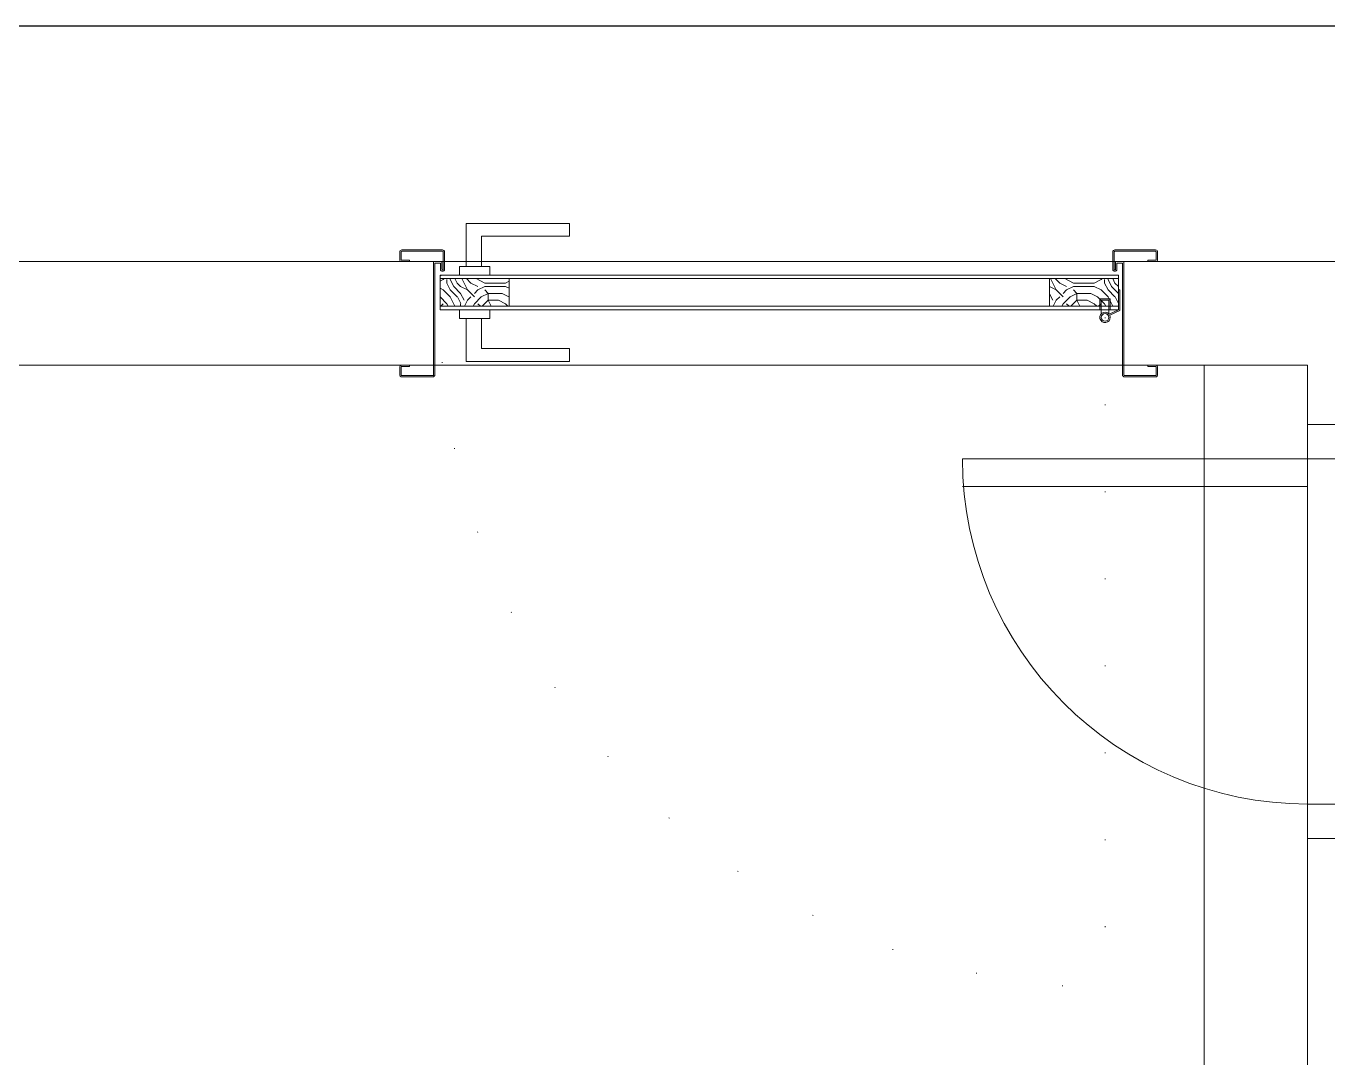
# Model space of a CAD drawing. Header units: metres. Extents: x -13621 to 152406, y -16073 to 22221.
# Drawn here: x 62199.3 to 62387.9, y 2934.6 to 3084.1 of the extents above; entities that cross this region are included whole.
import ezdxf

# ---------------------------------------------------------------- set-up
doc = ezdxf.new("R2010")
doc.units = ezdxf.units.M
doc.header["$LTSCALE"] = 100
doc.header["$MEASUREMENT"] = 0
doc.linetypes.add('DOT2', pattern=[0.125, 0, -0.125])
doc.linetypes.add('HIDDEN', pattern=[0.375, 0.25, -0.125])
doc.layers.get('0').update_dxf_attribs({"color": 9, "lineweight": 9})
for name, color, linetype, lineweight in [('00', 9, 'Continuous', 9), ('06C @ 1', 9, 'Continuous', 9), ('06D', 9, 'Continuous', 9), ('09', 9, 'Continuous', 9), ('10', 9, 'Continuous', 9), ('12', 9, 'Continuous', 9), ('20', 9, 'DOT2', 9), ('Data  Tavan', 170, 'Continuous', 30)]:
    doc.layers.add(name, color=color, linetype=linetype, lineweight=lineweight)

# ---------------------------------------------------------------- blocks, each defined once
blk = doc.blocks.new('p-kapı kolu')
for points in [[(2.200000000000045, 0), (2.200000000000045, -1.25), (-2.200000000000045, -1.25), (-2.200000000000045, 0), (2.200000000000045, 0)], [(1.225000000000136, -1.25), (1.225000000000136, -7.5), (-13.77499999999986, -7.5), (-13.77499999999986, -5.625), (-1.024999999999863, -5.625), (-1.024999999999863, -5.625), (-1.024999999999863, -1.25), (1.225000000000136, -1.25)]]:
    blk.add_lwpolyline(points)
blk = doc.blocks.new('K-AH-01')
at = {"layer": '09'}
h = blk.add_hatch(dxfattribs=at)
h.set_pattern_fill('LOGEND', color=256, scale=10, style=0)
h.set_pattern_definition([(6.999999999999999e-15, (-3944.072736891598, -2726.896589688631), (10, 10), [3, -7]), (6.999999999999999e-15, (-3944.072736891598, -2726.396589688631), (10, 10), [3, -7]), (6.999999999999999e-15, (-3943.572736891598, -2725.396589688631), (10, 10), [2, -8]), (6.999999999999999e-15, (-3943.072736891598, -2724.396589688631), (10, 10), [1.5, -8.5]), (6.999999999999999e-15, (-3943.072736891598, -2723.396589688631), (10, 10), [1, -9]), (6.999999999999999e-15, (-3945.572736891598, -2722.396589688631), (10, 10), [0.5, -2.5, 0.5, -6.5]), (6.999999999999999e-15, (-3944.072736891598, -2721.896589688631), (10, 10), [0.5, -4, 1.5, -4]), (6.999999999999999e-15, (-3942.072736891598, -2721.396589688631), (10, 10), [0.5, -0.5, 0.5, -8.5]), (6.999999999999999e-15, (-3942.572736891598, -2720.896589688631), (10, 10), [0.5, -9.5]), (6.999999999999999e-15, (-3943.072736891598, -2719.896589688631), (10, 10), [1.5, -8.5]), (6.999999999999999e-15, (-3943.072736891598, -2718.896589688631), (10, 10), [2, -8]), (6.999999999999999e-15, (-3943.572736891598, -2717.896589688631), (10, 10), [2.5, -3, 0.5, -4]), (90, (-3947.572736891597, -2723.896589688631), (-9.999999999999998, 10), [0.5, -1, 2.5, -6]), (90, (-3947.072736891598, -2722.896589688631), (-9.999999999999998, 10), [0.5, -0.5, 1.5, -7.5]), (90, (-3946.572736891598, -2718.896589688631), (-9.999999999999998, 10), [1, -9]), (90, (-3946.072736891597, -2722.896589688631), (-9.999999999999998, 10), [2, -3, 0.5, -4.5]), (90, (-3945.572736891598, -2717.396589688631), (-9.999999999999998, 10), [0.5, -9.5]), (90, (-3945.072736891598, -2722.396589688631), (-9.999999999999998, 10), [1.5, -8.5]), (90, (-3944.072736891598, -2721.896589688631), (-9.999999999999998, 10), [1, -9]), (90, (-3943.072736891598, -2721.896589688631), (-9.999999999999998, 10), [0.5, -1.5, 1.5, -6.5]), (90, (-3942.572736891598, -2721.396589688631), (-9.999999999999998, 10), [0.5, -9.5]), (90, (-3942.072736891598, -2723.396589688631), (-9.999999999999998, 10), [1.4, -8.6]), (90, (-3941.572736891598, -2725.396589688631), (-9.999999999999998, 10), [1, -9]), (90, (-3940.572736891598, -2721.396589688631), (-9.999999999999998, 10), [0.5, -9.5]), (90, (-3939.572736891598, -2721.896589688631), (-9.999999999999998, 10), [1.5, -8.5]), (90, (-3938.572736891598, -2721.896589688631), (-9.999999999999998, 10), [1.5, -8.5]), (45, (-3940.072736891598, -2725.896589688631), (1.1e-15, 10.00000000019025), [0.7071000000000001, -0.7071000000000001, 0.7071000000000001, -12.02083562]), (45, (-3942.072736891598, -2723.396589688631), (1.1e-15, 10.00000000019025), [1.4142, -12.72793562]), (45, (-3946.072736891597, -2718.396589688631), (1.1e-15, 10.00000000019025), [1.4142, -12.72793562]), (45, (-3944.072736891598, -2720.896589688631), (1.1e-15, 10.00000000019025), [1.4142, -12.72793562]), (45, (-3943.572736891598, -2722.896589688631), (1.1e-15, 10.00000000019025), [1.4142, -12.72793562]), (45, (-3940.572736891598, -2724.896589688631), (1.1e-15, 10.00000000019025), [1.4142, -12.72793562]), (45, (-3941.572736891598, -2724.396589688631), (1.1e-15, 10.00000000019025), [2.12132, -12.02081562]), (45, (-3944.572736891597, -2719.896589688631), (1.1e-15, 10.00000000019025), [0.7071000000000001, -13.43503562]), (45, (-3945.072736891598, -2718.896589688631), (1.1e-15, 10.00000000019025), [0.7071000000000001, -13.43503562]), (45, (-3941.072736891598, -2718.896589688631), (1.1e-15, 10.00000000019025), [0.7071000000000001, -13.43503562]), (45, (-3945.072736891598, -2723.896589688631), (1.1e-15, 10.00000000019025), [0.7071000000000001, -13.43503562]), (45, (-3939.572736891598, -2720.396589688631), (1.1e-15, 10.00000000019025), [0.7071000000000001, -13.43503562]), (45, (-3943.072736891598, -2721.396589688631), (1.1e-15, 10.00000000019025), [0.7071000000000001, -13.43503562]), (45, (-3942.072736891598, -2720.396589688631), (1.1e-15, 10.00000000019025), [0.7071000000000001, -13.43503562]), (135, (-3942.572736891598, -2722.396589688631), (-10.00000000019025, 1.1e-15), [0.7071000000000001, -0.7071000000000001, 2.12132, -10.60661562]), (135, (-3941.072736891598, -2722.396589688631), (-10.00000000019025, 1.1e-15), [0.7071000000000001, -13.43503562]), (135, (-3941.072736891598, -2725.896589688631), (-10.00000000019025, 1.1e-15), [0.7071000000000001, -13.43503562]), (135, (-3943.072736891598, -2723.396589688631), (-10.00000000019025, 1.1e-15), [0.7071000000000001, -13.43503562]), (135, (-3941.572736891598, -2721.396589688631), (-10.00000000019025, 1.1e-15), [0.7071000000000001, -13.43503562]), (135, (-3944.072736891598, -2723.896589688631), (-10.00000000019025, 1.1e-15), [0.7071000000000001, -13.43503562]), (135, (-3940.072736891598, -2723.896589688631), (-10.00000000019025, 1.1e-15), [0.7071000000000001, -13.43503562]), (135, (-3947.072736891598, -2726.896589688631), (-10.00000000019025, 1.1e-15), [0.7071000000000001, -13.43503562]), (135, (-3946.572736891598, -2726.396589688631), (-10.00000000019025, 1.1e-15), [1.4142, -12.72793562]), (135, (-3946.072736891597, -2725.896589688631), (-10.00000000019025, 1.1e-15), [1.4142, -12.72793562]), (135, (-3945.072736891598, -2725.896589688631), (-10.00000000019025, 1.1e-15), [1.4142, -12.72793562]), (135, (-3944.572736891597, -2724.896589688631), (-10.00000000019025, 1.1e-15), [1.4142, -12.72793562]), (135, (-3940.572736891598, -2720.896589688631), (-10.00000000019025, 1.1e-15), [1.4142, -12.72793562]), (135, (-3938.572736891598, -2725.896589688631), (-10.00000000019025, 1.1e-15), [1.4142, -12.72793562]), (135, (-3938.072736891598, -2717.896589688631), (-10.00000000019025, 1.1e-15), [1.4142, -12.72793562]), (135, (-3938.072736891598, -2718.896589688631), (-10.00000000019025, 1.1e-15), [1.4142, -12.72793562]), (135, (-3939.072736891598, -2719.396589688631), (-10.00000000019025, 1.1e-15), [1.4142, -12.72793562]), (135, (-3946.072736891597, -2719.396589688631), (-10.00000000019025, 1.1e-15), [2.12132, -12.02081562]), (135, (-3939.572736891598, -2720.396589688631), (-10.00000000019025, 1.1e-15), [2.12132, -12.02081562]), (26.56505120000004, (-3945.072736891598, -2717.396589688631), (10.00000000000094, 4.0006448e-09), [1.117999999999999, -21.24267976999998]), (26.56505120000004, (-3945.072736891598, -2722.396589688631), (10.00000000000094, 4.0006448e-09), [1.117999999999999, -21.24267976999998]), (26.56505120000004, (-3944.072736891598, -2719.396589688631), (10.00000000000094, 4.0006448e-09), [1.117999999999999, -21.24267976999998]), (26.56505120000004, (-3941.072736891598, -2726.396589688631), (10.00000000000094, 4.0006448e-09), [1.117999999999999, -21.24267976999998]), (26.56505120000004, (-3941.572736891598, -2725.396589688631), (10.00000000000094, 4.0006448e-09), [1.117999999999999, -21.24267976999998]), (26.56505120000004, (-3944.572736891597, -2723.396589688631), (10.00000000000094, 4.0006448e-09), [1.117999999999999, -21.24267976999998]), (26.56505120000004, (-3944.572736891597, -2718.396589688631), (10.00000000000094, 4.0006448e-09), [1.117999999999999, -21.24267976999998]), (26.56505120000004, (-3941.572736891598, -2721.396589688631), (10.00000000000094, 4.0006448e-09), [2.235999999999998, -20.12467976999999]), (63.43494882, (-3941.572736891598, -2719.896589688631), (5.099865e-10, 10.00000000000094), [1.117999999999983, -21.24267976999973]), (63.43494882, (-3940.072736891598, -2722.896589688631), (5.099865e-10, 10.00000000000094), [1.117999999999983, -21.24267976999973]), (63.43494882, (-3945.072736891598, -2720.896589688631), (5.099865e-10, 10.00000000000094), [1.117999999999983, -21.24267976999973]), (63.43494882, (-3947.072736891598, -2720.396589688631), (5.099865e-10, 10.00000000000094), [1.117999999999983, -21.24267976999973]), (63.43494882, (-3941.072736891598, -2722.396589688631), (5.099865e-10, 10.00000000000094), [1.117999999999983, -21.24267976999973]), (63.43494882, (-3942.072736891598, -2722.396589688631), (5.099865e-10, 10.00000000000094), [1.117999999999983, -21.24267976999973]), (63.43494882, (-3946.072736891597, -2720.896589688631), (5.099865e-10, 10.00000000000094), [2.235999999999966, -20.12467976999973]), (63.43494882, (-3938.572736891598, -2724.396589688631), (5.099865e-10, 10.00000000000094), [2.235999999999966, -20.12467976999973]), (63.43494882, (-3939.572736891598, -2723.896589688631), (5.099865e-10, 10.00000000000094), [2.235999999999966, -20.12467976999973]), (116.5650512, (-3947.572736891597, -2725.396589688631), (-4.0006481e-09, 10.00000000000094), [1.11799999999998, -21.24267976999968]), (116.5650512, (-3947.572736891597, -2719.896589688631), (-4.0006481e-09, 10.00000000000094), [1.11799999999998, -21.24267976999968]), (116.5650512, (-3945.572736891598, -2726.896589688631), (-4.0006481e-09, 10.00000000000094), [1.11799999999998, -21.24267976999968]), (116.5650512, (-3946.572736891598, -2717.896589688631), (-4.0006481e-09, 10.00000000000094), [1.11799999999998, -21.24267976999968]), (116.5650512, (-3945.572736891598, -2723.896589688631), (-4.0006481e-09, 10.00000000000094), [1.11799999999998, -21.24267976999968]), (116.5650512, (-3943.572736891598, -2722.896589688631), (-4.0006481e-09, 10.00000000000094), [1.11799999999998, -21.24267976999968]), (116.5650512, (-3942.572736891598, -2720.896589688631), (-4.0006481e-09, 10.00000000000094), [1.11799999999998, -21.24267976999968]), (116.5650512, (-3947.072736891598, -2724.896589688631), (3.2114651033e-06, 10.00000160773382), [1.11799999999998, -21.24267976999968]), (116.5650512, (-3944.572736891597, -2723.396589688631), (-4.0006481e-09, 10.00000000000094), [1.11799999999998, -21.24267976999968]), (116.5650512, (-3941.572736891598, -2724.396589688631), (-4.0006481e-09, 10.00000000000094), [1.11799999999998, -21.24267976999968]), (116.5650512, (-3940.572736891598, -2723.396589688631), (-4.0006481e-09, 10.00000000000094), [1.11799999999998, -21.24267976999968]), (116.5650512, (-3938.572736891598, -2720.396589688631), (-4.0006481e-09, 10.00000000000094), [1.11799999999998, -21.24267976999968]), (116.5650512, (-3946.072736891597, -2717.396589688631), (-4.0006481e-09, 10.00000000000094), [1.11799999999998, -21.24267976999968]), (116.5650512, (-3947.572736891597, -2717.896589688631), (-4.0006481e-09, 10.00000000000094), [2.23599999999996, -20.12467976999969]), (116.5650512, (-3946.072736891597, -2724.896589688631), (-4.0006481e-09, 10.00000000000094), [2.23599999999996, -20.12467976999969]), (153.43494882, (-3947.572736891597, -2726.396589688631), (-10.00000000000094, 5.099898e-10), [1.117999999999999, -21.24267976999999]), (153.43494882, (-3939.072736891598, -2726.896589688631), (-10.00000000000094, 5.099898e-10), [1.117999999999999, -21.24267976999999]), (153.43494882, (-3939.572736891598, -2721.896589688631), (-10.00000000000094, 5.099898e-10), [1.117999999999999, -21.24267976999999]), (153.43494882, (-3943.572736891598, -2725.396589688631), (-10.00000000000094, 5.099898e-10), [1.117999999999999, -21.24267976999999]), (153.43494882, (-3944.072736891598, -2726.396589688631), (-10.00000000000094, 5.099898e-10), [1.117999999999999, -21.24267976999999]), (153.43494882, (-3943.072736891598, -2724.396589688631), (-10.00000000000094, 5.099898e-10), [1.117999999999999, -21.24267976999999]), (153.43494882, (-3940.072736891598, -2718.396589688631), (-10.00000000000094, 5.099898e-10), [1.117999999999999, -21.24267976999999]), (153.43494882, (-3939.072736891598, -2717.896589688631), (-10.00000000000094, 5.099898e-10), [2.235999999999998, -20.12467977])])
h.paths.add_polyline_path([(10.76660846558661, 6.458551890495527), (10.76660846558661, 2.459261130652976), (0.7666084655866144, 2.458551890495527), (0.7666084655866144, 6.458551890495527)])
h = blk.add_hatch(dxfattribs=at)
h.set_pattern_fill('LOGEND', color=256, scale=10, style=0)
h.set_pattern_definition([(6.999999999999999e-15, (-3938.781316352499, -2726.896589688585), (10, 10), [3, -7]), (6.999999999999999e-15, (-3938.781316352499, -2726.396589688584), (10, 10), [3, -7]), (6.999999999999999e-15, (-3938.281316352499, -2725.396589688585), (10, 10), [2, -8]), (6.999999999999999e-15, (-3937.781316352499, -2724.396589688585), (10, 10), [1.5, -8.5]), (6.999999999999999e-15, (-3937.781316352499, -2723.396589688585), (10, 10), [1, -9]), (6.999999999999999e-15, (-3940.281316352499, -2722.396589688584), (10, 10), [0.5, -2.5, 0.5, -6.5]), (6.999999999999999e-15, (-3938.781316352499, -2721.896589688585), (10, 10), [0.5, -4, 1.5, -4]), (6.999999999999999e-15, (-3936.781316352499, -2721.396589688584), (10, 10), [0.5, -0.5, 0.5, -8.5]), (6.999999999999999e-15, (-3937.281316352499, -2720.896589688584), (10, 10), [0.5, -9.5]), (6.999999999999999e-15, (-3937.781316352499, -2719.896589688584), (10, 10), [1.5, -8.5]), (6.999999999999999e-15, (-3937.781316352499, -2718.896589688585), (10, 10), [2, -8]), (6.999999999999999e-15, (-3938.281316352499, -2717.896589688584), (10, 10), [2.5, -3, 0.5, -4]), (90, (-3942.281316352499, -2723.896589688584), (-9.999999999999998, 10), [0.5, -1, 2.5, -6]), (90, (-3941.781316352499, -2722.896589688585), (-9.999999999999998, 10), [0.5, -0.5, 1.5, -7.5]), (90, (-3941.281316352499, -2718.896589688585), (-9.999999999999998, 10), [1, -9]), (90, (-3940.781316352499, -2722.896589688585), (-9.999999999999998, 10), [2, -3, 0.5, -4.5]), (90, (-3940.281316352499, -2717.396589688584), (-9.999999999999998, 10), [0.5, -9.5]), (90, (-3939.781316352499, -2722.396589688584), (-9.999999999999998, 10), [1.5, -8.5]), (90, (-3938.781316352499, -2721.896589688585), (-9.999999999999998, 10), [1, -9]), (90, (-3937.781316352499, -2721.896589688585), (-9.999999999999998, 10), [0.5, -1.5, 1.5, -6.5]), (90, (-3937.281316352499, -2721.396589688584), (-9.999999999999998, 10), [0.5, -9.5]), (90, (-3936.781316352499, -2723.396589688585), (-9.999999999999998, 10), [1.4, -8.6]), (90, (-3936.281316352499, -2725.396589688585), (-9.999999999999998, 10), [1, -9]), (90, (-3935.281316352499, -2721.396589688584), (-9.999999999999998, 10), [0.5, -9.5]), (90, (-3934.281316352499, -2721.896589688585), (-9.999999999999998, 10), [1.5, -8.5]), (90, (-3933.281316352499, -2721.896589688585), (-9.999999999999998, 10), [1.5, -8.5]), (45, (-3934.781316352499, -2725.896589688585), (1.1e-15, 10.00000000019025), [0.7071000000000001, -0.7071000000000001, 0.7071000000000001, -12.02083562]), (45, (-3936.781316352499, -2723.396589688585), (1.1e-15, 10.00000000019025), [1.4142, -12.72793562]), (45, (-3940.781316352499, -2718.396589688584), (1.1e-15, 10.00000000019025), [1.4142, -12.72793562]), (45, (-3938.781316352499, -2720.896589688584), (1.1e-15, 10.00000000019025), [1.4142, -12.72793562]), (45, (-3938.281316352499, -2722.896589688585), (1.1e-15, 10.00000000019025), [1.4142, -12.72793562]), (45, (-3935.281316352499, -2724.896589688584), (1.1e-15, 10.00000000019025), [1.4142, -12.72793562]), (45, (-3936.281316352499, -2724.396589688585), (1.1e-15, 10.00000000019025), [2.12132, -12.02081562]), (45, (-3939.281316352499, -2719.896589688584), (1.1e-15, 10.00000000019025), [0.7071000000000001, -13.43503562]), (45, (-3939.781316352499, -2718.896589688585), (1.1e-15, 10.00000000019025), [0.7071000000000001, -13.43503562]), (45, (-3935.781316352499, -2718.896589688585), (1.1e-15, 10.00000000019025), [0.7071000000000001, -13.43503562]), (45, (-3939.781316352499, -2723.896589688584), (1.1e-15, 10.00000000019025), [0.7071000000000001, -13.43503562]), (45, (-3934.281316352499, -2720.396589688585), (1.1e-15, 10.00000000019025), [0.7071000000000001, -13.43503562]), (45, (-3937.781316352499, -2721.396589688584), (1.1e-15, 10.00000000019025), [0.7071000000000001, -13.43503562]), (45, (-3936.781316352499, -2720.396589688585), (1.1e-15, 10.00000000019025), [0.7071000000000001, -13.43503562]), (135, (-3937.281316352499, -2722.396589688584), (-10.00000000019025, 1.1e-15), [0.7071000000000001, -0.7071000000000001, 2.12132, -10.60661562]), (135, (-3935.781316352499, -2722.396589688584), (-10.00000000019025, 1.1e-15), [0.7071000000000001, -13.43503562]), (135, (-3935.781316352499, -2725.896589688585), (-10.00000000019025, 1.1e-15), [0.7071000000000001, -13.43503562]), (135, (-3937.781316352499, -2723.396589688585), (-10.00000000019025, 1.1e-15), [0.7071000000000001, -13.43503562]), (135, (-3936.281316352499, -2721.396589688584), (-10.00000000019025, 1.1e-15), [0.7071000000000001, -13.43503562]), (135, (-3938.781316352499, -2723.896589688584), (-10.00000000019025, 1.1e-15), [0.7071000000000001, -13.43503562]), (135, (-3934.781316352499, -2723.896589688584), (-10.00000000019025, 1.1e-15), [0.7071000000000001, -13.43503562]), (135, (-3941.781316352499, -2726.896589688585), (-10.00000000019025, 1.1e-15), [0.7071000000000001, -13.43503562]), (135, (-3941.281316352499, -2726.396589688584), (-10.00000000019025, 1.1e-15), [1.4142, -12.72793562]), (135, (-3940.781316352499, -2725.896589688585), (-10.00000000019025, 1.1e-15), [1.4142, -12.72793562]), (135, (-3939.781316352499, -2725.896589688585), (-10.00000000019025, 1.1e-15), [1.4142, -12.72793562]), (135, (-3939.281316352499, -2724.896589688584), (-10.00000000019025, 1.1e-15), [1.4142, -12.72793562]), (135, (-3935.281316352499, -2720.896589688584), (-10.00000000019025, 1.1e-15), [1.4142, -12.72793562]), (135, (-3933.281316352499, -2725.896589688585), (-10.00000000019025, 1.1e-15), [1.4142, -12.72793562]), (135, (-3932.781316352499, -2717.896589688584), (-10.00000000019025, 1.1e-15), [1.4142, -12.72793562]), (135, (-3932.781316352499, -2718.896589688585), (-10.00000000019025, 1.1e-15), [1.4142, -12.72793562]), (135, (-3933.781316352499, -2719.396589688584), (-10.00000000019025, 1.1e-15), [1.4142, -12.72793562]), (135, (-3940.781316352499, -2719.396589688584), (-10.00000000019025, 1.1e-15), [2.12132, -12.02081562]), (135, (-3934.281316352499, -2720.396589688585), (-10.00000000019025, 1.1e-15), [2.12132, -12.02081562]), (26.56505120000004, (-3939.781316352499, -2717.396589688584), (10.00000000000094, 4.0006448e-09), [1.117999999999999, -21.24267976999998]), (26.56505120000004, (-3939.781316352499, -2722.396589688584), (10.00000000000094, 4.0006448e-09), [1.117999999999999, -21.24267976999998]), (26.56505120000004, (-3938.781316352499, -2719.396589688584), (10.00000000000094, 4.0006448e-09), [1.117999999999999, -21.24267976999998]), (26.56505120000004, (-3935.781316352499, -2726.396589688584), (10.00000000000094, 4.0006448e-09), [1.117999999999999, -21.24267976999998]), (26.56505120000004, (-3936.281316352499, -2725.396589688585), (10.00000000000094, 4.0006448e-09), [1.117999999999999, -21.24267976999998]), (26.56505120000004, (-3939.281316352499, -2723.396589688585), (10.00000000000094, 4.0006448e-09), [1.117999999999999, -21.24267976999998]), (26.56505120000004, (-3939.281316352499, -2718.396589688584), (10.00000000000094, 4.0006448e-09), [1.117999999999999, -21.24267976999998]), (26.56505120000004, (-3936.281316352499, -2721.396589688584), (10.00000000000094, 4.0006448e-09), [2.235999999999998, -20.12467976999999]), (63.43494882, (-3936.281316352499, -2719.896589688584), (5.099865e-10, 10.00000000000094), [1.117999999999983, -21.24267976999973]), (63.43494882, (-3934.781316352499, -2722.896589688585), (5.099865e-10, 10.00000000000094), [1.117999999999983, -21.24267976999973]), (63.43494882, (-3939.781316352499, -2720.896589688584), (5.099865e-10, 10.00000000000094), [1.117999999999983, -21.24267976999973]), (63.43494882, (-3941.781316352499, -2720.396589688585), (5.099865e-10, 10.00000000000094), [1.117999999999983, -21.24267976999973]), (63.43494882, (-3935.781316352499, -2722.396589688584), (5.099865e-10, 10.00000000000094), [1.117999999999983, -21.24267976999973]), (63.43494882, (-3936.781316352499, -2722.396589688584), (5.099865e-10, 10.00000000000094), [1.117999999999983, -21.24267976999973]), (63.43494882, (-3940.781316352499, -2720.896589688584), (5.099865e-10, 10.00000000000094), [2.235999999999967, -20.12467976999974]), (63.43494882, (-3933.281316352499, -2724.396589688585), (5.099865e-10, 10.00000000000094), [2.235999999999967, -20.12467976999974]), (63.43494882, (-3934.281316352499, -2723.896589688584), (5.099865e-10, 10.00000000000094), [2.235999999999967, -20.12467976999974]), (116.5650512, (-3942.281316352499, -2725.396589688585), (-4.0006481e-09, 10.00000000000094), [1.11799999999998, -21.24267976999969]), (116.5650512, (-3942.281316352499, -2719.896589688584), (-4.0006481e-09, 10.00000000000094), [1.11799999999998, -21.24267976999969]), (116.5650512, (-3940.281316352499, -2726.896589688585), (-4.0006481e-09, 10.00000000000094), [1.11799999999998, -21.24267976999969]), (116.5650512, (-3941.281316352499, -2717.896589688584), (-4.0006481e-09, 10.00000000000094), [1.11799999999998, -21.24267976999969]), (116.5650512, (-3940.281316352499, -2723.896589688584), (-4.0006481e-09, 10.00000000000094), [1.11799999999998, -21.24267976999969]), (116.5650512, (-3938.281316352499, -2722.896589688585), (-4.0006481e-09, 10.00000000000094), [1.11799999999998, -21.24267976999969]), (116.5650512, (-3937.281316352499, -2720.896589688584), (-4.0006481e-09, 10.00000000000094), [1.11799999999998, -21.24267976999969]), (116.5650512, (-3941.781316352499, -2724.896589688584), (3.2114651033e-06, 10.00000160773382), [1.11799999999998, -21.24267976999969]), (116.5650512, (-3939.281316352499, -2723.396589688585), (-4.0006481e-09, 10.00000000000094), [1.11799999999998, -21.24267976999969]), (116.5650512, (-3936.281316352499, -2724.396589688585), (-4.0006481e-09, 10.00000000000094), [1.11799999999998, -21.24267976999969]), (116.5650512, (-3935.281316352499, -2723.396589688585), (-4.0006481e-09, 10.00000000000094), [1.11799999999998, -21.24267976999969]), (116.5650512, (-3933.281316352499, -2720.396589688585), (-4.0006481e-09, 10.00000000000094), [1.11799999999998, -21.24267976999969]), (116.5650512, (-3940.781316352499, -2717.396589688584), (-4.0006481e-09, 10.00000000000094), [1.11799999999998, -21.24267976999969]), (116.5650512, (-3942.281316352499, -2717.896589688584), (-4.0006481e-09, 10.00000000000094), [2.235999999999961, -20.12467976999969]), (116.5650512, (-3940.781316352499, -2724.896589688584), (-4.0006481e-09, 10.00000000000094), [2.235999999999961, -20.12467976999969]), (153.43494882, (-3942.281316352499, -2726.396589688584), (-10.00000000000094, 5.099898e-10), [1.117999999999999, -21.24267976999999]), (153.43494882, (-3933.781316352499, -2726.896589688585), (-10.00000000000094, 5.099898e-10), [1.117999999999999, -21.24267976999999]), (153.43494882, (-3934.281316352499, -2721.896589688585), (-10.00000000000094, 5.099898e-10), [1.117999999999999, -21.24267976999999]), (153.43494882, (-3938.281316352499, -2725.396589688585), (-10.00000000000094, 5.099898e-10), [1.117999999999999, -21.24267976999999]), (153.43494882, (-3938.781316352499, -2726.396589688584), (-10.00000000000094, 5.099898e-10), [1.117999999999999, -21.24267976999999]), (153.43494882, (-3937.781316352499, -2724.396589688585), (-10.00000000000094, 5.099898e-10), [1.117999999999999, -21.24267976999999]), (153.43494882, (-3934.781316352499, -2718.396589688584), (-10.00000000000094, 5.099898e-10), [1.117999999999999, -21.24267976999999]), (153.43494882, (-3933.781316352499, -2717.896589688584), (-10.00000000000094, 5.099898e-10), [2.235999999999998, -20.12467977])])
h.paths.add_polyline_path([(89.05805075810167, 2.465147825551412), (89.05805075810167, 6.464438585393963), (99.05805075810169, 6.465147825551412), (99.05805075810169, 2.465147825551412)])
at = {"layer": '10'}
for points in [[(-0.4443611493825302, -1.699999999999818), (1.300000000001091, -1.699999999999818, 0.4142135623730951), (1.600000000000363, -1.399999999999636), (1.600000000000363, 1.099999999999909, 0.4142135623730951), (1.300000000001091, 1.40000000000009, 0.4142135623730951), (1, 1.099999999999909), (1, 0.2000000000002728), (0.2000000000007276, 0.2000000000002728), (0.2000000001498847, 16.39999999989641, 0.4142135623730951), (-0.0999999998530257, 16.69999999989659), (-4.599999999853026, 16.69999999989613, 0.4142135623730951), (-4.899999999852298, 16.39999999989641), (-4.899999999852298, 15.29999999989604, 0.4142135623730951), (-4.599999999853026, 14.99999999989632), (-3.499999999850842, 14.99999999989632), (-3.499999999850842, 15.19999999989613), (-4.599999999853026, 15.19999999989613, -0.4142135623730951), (-4.69999999985157, 15.29999999989604), (-4.69999999985157, 16.39999999989641, -0.4142135623730951), (-4.599999999853026, 16.49999999989631), (-0.1999999998515705, 16.49999999989631), (-0.0999999998530257, 16.49999999989631, -0.4142135623730951), (1.491571e-10, 16.39999999989641), (0, 0), (1.200000000000727, 0), (1.200000000000727, 1.099999999999909, -0.4142135623730951), (1.300000000001091, 1.200000000000272, -0.4142135623730951), (1.399999999999636, 1.099999999999909), (1.399999999999636, -1.399999999999636, -0.4142135623730951), (1.300000000001091, -1.5), (-0.4443611493825302, -1.5), (-4.600000000000363, -1.5, -0.4142135623730951), (-4.699999999998908, -1.40000000000009), (-4.699999999998908, -0.3000000000001819, -0.4142135623730951), (-4.600000000000363, -0.1999999999998181), (-3.5, -0.1999999999998181), (-3.5, 0), (-4.600000000000363, 0, 0.4142135623730951), (-4.899999999999637, -0.3000000000001819), (-4.899999999999637, -1.40000000000009, 0.4142135623730951), (-4.600000000000363, -1.699999999999818)], [(100.4443611494716, -1.699999999953433), (98.70000000008804, -1.699999999953433, -0.4142135623730951), (98.40000000008878, -1.399999999953251), (98.40000000008878, 1.100000000046293, -0.4142135623730951), (98.70000000008804, 1.400000000046475, -0.4142135623730951), (99.00000000008914, 1.100000000046293), (99.00000000008914, 0.2000000000466571), (99.8000000000884, 0.2000000000466571), (99.80000000023573, 16.39999999994279, -0.4142135623730951), (100.1000000002386, 16.69999999994297), (104.6000000002386, 16.69999999994252, -0.4142135623730951), (104.9000000002379, 16.39999999994279), (104.9000000002379, 15.29999999994243, -0.4142135623730951), (104.6000000002386, 14.9999999999427), (103.5000000002364, 14.9999999999427), (103.5000000002364, 15.19999999994252), (104.6000000002386, 15.19999999994252, 0.4142135623730951), (104.7000000002372, 15.29999999994243), (104.7000000002372, 16.39999999994279, 0.4142135623730951), (104.6000000002386, 16.4999999999427), (100.2000000002372, 16.4999999999427), (100.1000000002386, 16.4999999999427, 0.4142135623730951), (100.0000000002364, 16.39999999994279), (100.0000000000891, 4.63842e-11), (98.8000000000884, 4.63842e-11), (98.8000000000884, 1.100000000046293, 0.4142135623730951), (98.70000000008804, 1.200000000046657, 0.4142135623730951), (98.6000000000895, 1.100000000046293), (98.6000000000895, -1.399999999953251, 0.4142135623730951), (98.70000000008804, -1.499999999953615), (100.4443611494716, -1.499999999953615), (104.6000000000895, -1.499999999953615, 0.4142135623730951), (104.700000000088, -1.399999999953706), (104.700000000088, -0.2999999999537977, 0.4142135623730951), (104.6000000000895, -0.1999999999534339), (103.5000000000891, -0.1999999999534339), (103.5000000000891, 4.63842e-11), (104.6000000000895, 4.63842e-11, -0.4142135623730951), (104.9000000000887, -0.2999999999537977), (104.9000000000887, -1.399999999953706, -0.4142135623730951), (104.6000000000895, -1.699999999953433)], [(2.145537653377687, 7.599910130869375), (0.7666084655866144, 6.958551890495527), (0.7666084655866144, 4.086103974437264), (0.5666084655895248, 4.086103974437264), (0.5666084655895248, 7.086103974437264), (2.036566844803019, 7.769801098163497, -14.79600197240014)]]:
    blk.add_lwpolyline(points, format="xyb", close=True, dxfattribs=at)
blk.add_circle((2.716608465587341, 8.086097468674325), 0.55, dxfattribs=at)
at = {"layer": '12'}
for points in [[(0.7666084655866144, 6.458551890495527), (99.05805075810169, 6.465147825551412), (99.05805075810169, 6.965147825551412), (0.7666084655866144, 6.958551890495527)], [(0.7666084655866144, 2.458551890495527), (10.76660846558661, 2.458551890495527), (10.76660846558661, 6.458551890495527), (0.7666084655866144, 6.458551890495527)], [(89.05805075810167, 2.458553851196938), (99.05805075810169, 2.458551890541912), (99.05805075810169, 6.465147825551412), (89.05805075810167, 6.465147825551412)], [(0.7666084655866144, 2.458551890495527), (99.05805075810169, 2.458551890541912), (99.05810749731428, 1.958551890541912), (0.7666084655866144, 1.958551890495527)]]:
    blk.add_lwpolyline(points, close=True, dxfattribs=at)
at = {"layer": '20'}
blk.add_lwpolyline([(2.716608465587341, 8.086097468667957), (2.716608465587341, 105.230649514639)], dxfattribs=at)
at = {"layer": '20', "linetype": 'HIDDEN'}
for points in [[(2.166608465588069, 7.576195517314317), (2.166608465588069, 5.586103974437264), (3.266608465586614, 5.586103974437264), (3.266608465586614, 7.576195517314317)], [(1.966608465587341, 6.886103974436537), (1.966608465587341, 5.386103974436537), (3.466608465587341, 5.386103974436537), (3.466608465587341, 6.886103974436537)]]:
    blk.add_lwpolyline(points, dxfattribs=at)
at = {"layer": '20'}
blk.add_arc((0.7666084655866144, 6.958551890495527), 98.29144251382813, 357.0841551778868, 88.86323674291442, dxfattribs=at)
at = {"layer": '06C @ 1', "xscale": -1, "rotation": 180}
blk.add_blockref('p-kapı kolu', (94.05703386649837, 6.965149786207802), dxfattribs=at)
at = {"layer": '06C @ 1'}
blk.add_blockref('p-kapı kolu', (94.05703386649837, 1.958551890540547), dxfattribs=at)
blk = doc.blocks.new('ttttttttttttt')
for points in [[(3983.48582208233, -30733.60081935968), (3983.48582208233, -30748.60081935968)], [(3988.48582208233, -30733.60081935968), (3983.48582208233, -30733.60081935968)], [(3988.48582208233, -30733.60081935968), (3988.48582208233, -30748.60081935968)], [(4043.48582208233, -30733.60081935968), (4038.48582208233, -30733.60081935968)], [(4038.48582208233, -30733.60081935968), (4038.48582208233, -30748.60081935968)], [(4043.48582208233, -30733.60081935968), (4043.48582208233, -30748.60081935968)], [(3988.48582208233, -30748.60081935968), (3983.48582208233, -30748.60081935968)], [(4034.48582208233, -30748.60081935968), (3988.48582208233, -30748.60081935968)], [(4034.48582208233, -30748.60081935968), (4034.48582208233, -30798.60081935968)], [(4034.48582208233, -30748.60081935968), (4038.48582208233, -30748.60081935968)], [(4043.48582208233, -30748.60081935968), (4038.48582208233, -30748.60081935968)], [(4038.48582208233, -30748.60081935968), (4038.48582208233, -30798.60081935968)]]:
    blk.add_lwpolyline(points)
blk.add_arc((4038.48582208233, -30748.60081935968), 50, 180, 270)
blk = doc.blocks.new('1.bod.mimari1.elk')
at = {"layer": '00'}
for points in [[(6094.999995712365, -5580.000004307503), (6469.999995712424, -5580.000004305961)], [(6384.999995712424, -5595.000004305961), (6094.999995712365, -5595.000004307503)], [(6384.999995712424, -5595.000004305961), (6384.999995712424, -5595.000004305961), (6384.999995712424, -5985.000004305961)]]:
    blk.add_lwpolyline(points, dxfattribs=at)
blk.add_lwpolyline([(6384.999995712424, -5595.000004305961), (6369.999995712424, -5595.000004305961), (6369.999995712424, -5985.000004305961), (6384.999995712424, -5985.000004305961)], close=True, dxfattribs=at)
at = {"rotation": 180}
blk.add_blockref('K-AH-01', (6358.371883768559, -5580.000004305961), dxfattribs=at)
at = {"xscale": -1, "rotation": 270}
blk.add_blockref('ttttttttttttt', (37133.6008150721, -9647.063206190596), dxfattribs=at)

msp = doc.modelspace()

# ---------------------------------------------------------------- linework, layer by layer
at = {"layer": 'Data  Tavan'}
msp.add_line((62597.70060879376, 3084.129171787528), (62040.61815600116, 3084.129171787528), dxfattribs=at)

# ---------------------------------------------------------------- block references
at = {"layer": '06D'}
msp.add_blockref('1.bod.mimari1.elk', (56000.00000000003, 8630.00000430602), dxfattribs=at)

doc.saveas('drawing.dxf')
